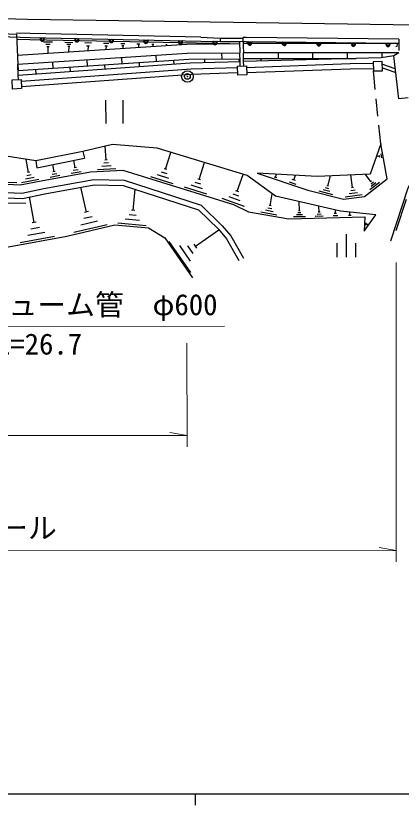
# Model space of a CAD drawing. Units: millimetres, scale not verified. Extents: x 40000 to 680000, y 20000 to 380000.
# Drawn here: x 252443 to 285882, y 204000 to 272515 of the extents above; entities that cross this region are included whole.
import ezdxf
from ezdxf.enums import TextEntityAlignment as Align

# ---------------------------------------------------------------- set-up
doc = ezdxf.new("R2010")
doc.units = ezdxf.units.MM
doc.header["$LTSCALE"] = 1000
doc.header["$PDMODE"] = 32
doc.header["$PDSIZE"] = 500
for name, color, linetype, lineweight in [('M-BGD', 7, 'Continuous', 25), ('M-STR-HTXT', 7, 'Continuous', 13), ('M-STR-STRC', 7, 'Continuous', 25), ('M-TTL-BAND', 7, 'Continuous', 25)]:
    doc.layers.add(name, color=color, linetype=linetype, lineweight=lineweight)
doc.styles.add('ＭＳ ゴシック', font='')
doc.styles.get('ＭＳ ゴシック').set_extended_font_data('MS Gothic')

msp = doc.modelspace()

# ---------------------------------------------------------------- linework, layer by layer
at = {"layer": 'M-BGD'}
for p, q in [((268491, 270673), (270173, 270579)), ((254839, 270259), (255640, 270242)), ((255035, 270054), (255436, 270046)), ((256702, 270220), (257379, 270205)), ((256868, 270047), (257206, 270040)), ((258437, 270183), (258997, 270172)), ((260051, 270149), (260504, 270140)), ((261554, 270118), (261906, 270111)), ((262953, 270089), (263212, 270083)), ((263082, 270086), (263075, 269763)), ((264255, 270061), (264427, 270058)), ((264341, 270060), (264336, 269845)), ((265467, 270036), (265558, 270034)), ((265512, 270035), (265510, 269922)), ((270173, 270579), (270171, 270279)), ((285669, 270111), (272194, 270098)), ((285669, 270490), (285670, 269490)), ((255131, 269852), (255331, 269848)), ((255231, 269850), (255219, 269249)), ((256949, 269876), (257118, 269873)), ((257034, 269874), (257023, 269367)), ((258571, 269900), (258851, 269894)), ((258711, 269897), (258702, 269477)), ((260160, 269921), (260386, 269916)), ((260273, 269918), (260266, 269579)), ((261638, 269940), (261814, 269936)), ((261726, 269938), (261721, 269674)), ((270302, 269264), (270306, 268763)), ((285670, 269310), (272194, 269304)), ((275195, 269303), (275195, 268803)), ((278196, 269305), (278196, 268805)), ((281196, 269307), (281197, 268807)), ((284197, 269309), (284197, 268871)), ((252636, 267777), (267452, 268746)), ((258609, 268669), (258642, 268170)), ((261603, 268864), (261636, 268365)), ((264597, 269060), (264630, 268561)), ((266127, 268659), (266151, 268290)), ((267455, 268738), (271895, 268778)), ((268806, 268750), (268809, 268429)), ((271807, 268777), (271809, 268524)), ((272203, 268801), (281974, 268808)), ((284154, 268865), (272207, 268553)), ((273695, 268802), (273695, 268592)), ((276696, 268804), (276696, 268670)), ((279696, 268806), (279696, 268748)), ((285685, 265298), (285234, 269034)), ((252621, 268277), (252653, 267778)), ((255615, 268473), (255647, 267974)), ((257145, 268072), (257172, 267656)), ((260139, 268268), (260165, 267867)), ((263133, 268463), (263158, 268079)), ((284248, 268305), (285319, 267946)), ((284255, 267987), (285335, 267624)), ((254150, 267876), (254179, 267445)), ((283634, 266104), (283470, 267731)), ((260240, 265179), (260241, 263178)), ((260240, 265179), (260241, 263178)), ((261740, 265180), (261742, 263180)), ((261740, 265180), (261742, 263180)), ((283865, 263815), (283715, 265308)), ((286497, 265396), (285685, 265298)), ((284110, 261391), (283945, 263019)), ((260279, 259999), (260211, 261199)), ((258255, 260724), (258402, 260161)), ((265435, 259202), (265887, 260661)), ((283955, 260406), (283986, 260233)), ((284112, 260524), (284174, 260178)), ((253554, 258924), (253333, 260055)), ((254272, 259323), (258402, 260161)), ((257608, 259330), (257492, 259977)), ((260494, 259743), (260094, 259721)), ((260379, 260005), (260179, 259993)), ((268350, 258304), (268806, 259773)), ((283971, 260320), (283711, 260274)), ((255764, 258982), (255652, 259603)), ((255868, 259000), (255660, 258963)), ((257862, 259153), (257431, 259076)), ((257716, 259349), (257500, 259310)), ((261124, 259244), (259524, 259154)), ((260709, 259488), (259909, 259443)), ((265556, 259164), (265313, 259240)), ((254455, 258316), (252947, 258022)), ((254029, 258494), (253275, 258347)), ((253791, 258709), (253414, 258635)), ((253648, 258942), (253459, 258905)), ((256253, 258642), (255424, 258493)), ((256008, 258812), (255594, 258737)), ((258116, 258976), (257254, 258821)), ((266105, 257928), (264160, 258532)), ((265719, 258403), (264747, 258705)), ((265577, 258803), (265091, 258953)), ((268472, 258266), (268228, 258342)), ((271664, 257284), (272183, 258747)), ((275079, 258441), (274851, 258517)), ((274965, 258479), (275060, 258763)), ((276710, 258209), (276429, 258303)), ((276569, 258256), (276710, 258678)), ((279507, 257733), (279734, 258626)), ((281659, 257602), (281512, 258700)), ((283261, 258133), (282783, 258752)), ((252544, 258009), (250741, 258088)), ((258585, 255478), (258083, 257644)), ((269025, 257021), (267067, 257629)), ((268637, 257499), (267658, 257803)), ((268494, 257902), (268004, 258054)), ((276757, 257882), (276195, 258069)), ((279582, 257714), (279433, 257752)), ((283992, 258038), (283166, 257401)), ((283312, 258173), (283209, 258093)), ((283470, 258075), (283264, 257915)), ((283680, 258017), (283267, 257698)), ((262623, 255620), (262790, 257464)), ((271792, 256872), (271305, 257045)), ((271786, 257240), (271542, 257327)), ((274516, 256030), (274695, 257058)), ((279951, 256986), (278761, 257289)), ((279704, 257260), (279109, 257412)), ((279606, 257497), (279308, 257572)), ((282489, 256968), (281025, 256773)), ((282090, 257163), (281359, 257065)), ((281875, 257383), (281509, 257334)), ((281751, 257614), (281568, 257590)), ((254036, 254566), (253624, 256791)), ((272293, 255962), (270342, 256655)), ((271921, 256460), (270946, 256807)), ((277045, 255595), (277025, 256388)), ((285435, 253885), (286327, 256591)), ((262776, 255606), (262469, 255634)), ((274779, 255513), (274094, 255633)), ((274648, 255772), (274305, 255831)), ((274602, 256015), (274430, 256045)), ((277111, 255597), (276979, 255594)), ((278755, 255463), (278742, 255992)), ((280174, 255353), (280167, 255664)), ((259057, 255080), (258335, 254913)), ((258765, 255520), (258404, 255436)), ((262893, 255183), (262278, 255238)), ((275082, 255225), (273711, 255464)), ((277587, 255080), (276529, 255053)), ((277318, 255249), (276789, 255236)), ((277181, 255422), (276917, 255416)), ((279117, 255118), (278411, 255101)), ((278936, 255290), (278583, 255282)), ((278844, 255465), (278667, 255460)), ((280387, 255150), (279972, 255140)), ((280278, 255355), (280070, 255350)), ((281542, 255179), (281300, 255173)), ((281421, 255176), (281413, 255478)), ((254221, 254601), (253850, 254532)), ((260363, 254368), (257475, 253699)), ((259530, 254682), (258086, 254348)), ((263740, 254279), (261282, 254502)), ((263163, 254745), (261934, 254856)), ((282836, 254330), (282846, 254531)), ((282841, 254430), (283093, 254419)), ((254960, 253715), (253477, 253441)), ((254498, 254141), (253757, 254004)), ((268044, 252526), (270070, 253936)), ((281106, 253573), (281108, 251572)), ((281106, 253573), (281108, 251572)), ((255793, 253358), (252827, 252809)), ((267633, 250235), (265753, 252937)), ((267613, 251224), (266673, 252575)), ((267828, 251875), (267358, 252550)), ((268161, 252357), (267926, 252695)), ((280307, 252772), (280308, 251572)), ((280307, 252772), (280308, 251572)), ((281907, 252773), (281908, 251573)), ((281907, 252773), (281908, 251573))]:
    msp.add_line(p, q, dxfattribs=at)
for points in [[(250518, 270997), (252501, 270932), (252620, 268285)], [(268491, 270673), (253690, 270983), (252504, 271020)], [(271005, 270070), (253675, 270433), (252522, 270470)], [(271865, 270078), (267272, 270037), (252585, 269077)], [(270171, 270279), (271862, 270267), (271895, 269293)], [(270173, 270579), (272152, 270565), (272195, 269301)], [(285669, 270490), (272422, 270621), (272153, 270625)], [(271895, 269278), (267301, 269237), (252621, 268277)], [(271922, 268162), (271907, 268527), (271895, 269293)], [(272222, 268168), (272207, 268535), (272195, 269301)], [(285670, 269310), (285234, 269034), (284154, 268865)], [(252682, 266980), (252649, 267337), (252620, 268285)], [(271907, 268527), (267562, 268389), (252649, 267337)], [(271683, 268001), (267652, 267873), (252915, 266806)], [(283457, 268364), (281446, 268346), (272473, 268009)], [(283466, 267914), (281457, 267896), (272482, 267559)], [(271692, 267551), (267675, 267424), (252942, 266356)], [(235202, 266769), (235652, 266049), (239865, 263325), (240567, 262933), (244844, 259979), (246124, 259266), (247383, 258746), (250444, 257951), (252828, 257846), (254631, 258198), (258931, 258970), (261734, 259128), (271345, 256144), (272623, 255501), (276119, 254893), (282720, 255059), (282663, 253816), (283678, 255238), (280602, 255564), (274962, 256863), (272519, 258643), (264698, 261023), (260822, 261348), (258255, 260724)], [(254185, 259922), (247542, 260960), (242157, 263957), (242102, 265545)], [(284981, 252986), (286496, 257583), (287235, 259007), (287989, 261398), (287123, 262773), (287145, 264619)], [(258255, 260724), (254185, 259922), (254272, 259323)], [(244570, 259285), (246022, 258509), (247296, 257986), (250318, 257225), (252975, 257115), (254875, 257512), (259208, 258308), (261832, 258246), (268538, 256082), (270358, 254294), (271087, 253405), (272188, 251488)], [(253304, 256232), (250261, 256260), (246857, 257189), (245425, 257814), (244142, 258486)], [(244358, 258888), (245830, 258101), (247155, 257557), (250254, 256777), (253012, 256663), (254961, 257070), (259244, 257857), (261756, 257797), (268298, 255687), (270026, 253990), (270715, 253148), (271798, 251264)], [(242008, 255133), (246517, 253653), (251818, 252470), (256858, 253402), (261048, 254373), (263947, 254110), (265362, 253235), (267777, 249765)]]:
    msp.add_lwpolyline(points, dxfattribs=at)
for points in [[(272485, 267387), (271695, 267371), (271680, 268157), (272470, 268173)], [(284260, 267748), (284243, 268544), (283453, 268527), (283470, 267731)], [(252951, 266207), (252165, 266160), (252118, 266946), (252903, 266993)], [(273372, 258851), (277774, 257385), (280864, 256600), (282689, 256844), (284652, 258358), (284110, 261391), (283175, 258768), (278602, 258579)]]:
    msp.add_lwpolyline(points, close=True, dxfattribs=at)
msp.add_circle((267334, 267252), 500, dxfattribs=at)
msp.add_circle((267334, 267252), 500, dxfattribs=at)
msp.add_point((267334, 267252), dxfattribs=at)
msp.add_point((267334, 267252), dxfattribs=at)
at = {"layer": 'M-STR-HTXT'}
for p, q in [((285458, 225109), (285435, 251113)), ((249304, 245545), (270558, 245565)), ((267303, 235094), (267295, 244096)), ((212135, 236045), (267302, 236094)), ((267302, 236094), (265802, 236343)), ((212144, 226043), (285457, 226109)), ((285457, 226109), (283957, 226358))]:
    msp.add_line(p, q, dxfattribs=at)
at = {"layer": 'M-STR-STRC'}
for points in [[(334868, 271931), (317737, 271721), (289150, 271683), (253467, 272200), (242094, 272515)], [(212757, 271972), (224594, 271511), (224595, 271511), (228554, 271366), (229552, 271328), (229554, 271328), (240495, 270972), (249256, 270773), (249252, 270773), (253680, 270633), (268483, 270323), (268486, 270323), (272418, 270271), (285418, 270143)]]:
    msp.add_lwpolyline(points, dxfattribs=at)
for centre, radius in [((254733, 270498), 100), ((257733, 270436), 100), ((260733, 270373), 100), ((263733, 270310), 100), ((266733, 270247), 100), ((269734, 270194), 112), ((269734, 270194), 100), ((272735, 270156), 112), ((272735, 270156), 100), ((275735, 270126), 112), ((275735, 270126), 100), ((278736, 270096), 112), ((278736, 270096), 100), ((281736, 270067), 112), ((281736, 270067), 100), ((284736, 270037), 112), ((284736, 270037), 100)]:
    msp.add_circle(centre, radius, dxfattribs=at)
for centre, radius, start, end in [((254733, 270498), 188, 141.92954, 35.66934), ((254733, 270498), 150, 130.20906, 47.38982), ((257733, 270436), 188, 141.92954, 35.66934), ((257733, 270436), 150, 130.20906, 47.38982), ((260733, 270373), 188, 141.92954, 35.66934), ((260733, 270373), 150, 130.20906, 47.38982), ((263733, 270310), 188, 141.92954, 35.66934), ((263733, 270310), 150, 130.20906, 47.38982), ((266733, 270247), 188, 141.92954, 35.66934), ((266733, 270247), 150, 130.20906, 47.38982), ((269734, 270194), 188, 142.37879, 36.11858), ((269734, 270194), 150, 130.65831, 47.83906), ((272735, 270156), 188, 142.56376, 36.30356), ((272735, 270156), 150, 130.84328, 48.02404), ((275735, 270126), 188, 142.56376, 36.30356), ((275735, 270126), 150, 130.84328, 48.02404), ((278736, 270096), 188, 142.56376, 36.30356), ((278736, 270096), 150, 130.84328, 48.02404), ((281736, 270067), 188, 142.56376, 36.30356), ((281736, 270067), 150, 130.84328, 48.02404), ((284736, 270037), 188, 142.56376, 36.30356), ((284736, 270037), 150, 130.84328, 48.02404), ((285416, 269993), 150, 269.43366, 89.43366)]:
    msp.add_arc(centre, radius, start, end, dxfattribs=at)
at = {"layer": 'M-TTL-BAND'}
for p, q in [((40000, 205000), (579000, 205000)), ((268000, 205000), (268000, 204000))]:
    msp.add_line(p, q, dxfattribs=at)

# ---------------------------------------------------------------- texts
at = {"layer": 'M-STR-HTXT', "style": 'ＭＳ ゴシック'}
for s, p in [('ヒューム管\u3000φ600', (249311, 245961)), ('L=26.7', (250721, 242558))]:
    msp.add_text(s, height=1833, rotation=0.051, dxfattribs=at).set_placement(p, align=Align.BOTTOM_LEFT)
msp.add_text('ガードレール', height=1833, rotation=0.051, dxfattribs=at).set_placement((248500, 226594), align=Align.BOTTOM_CENTER)

doc.saveas('drawing.dxf')
